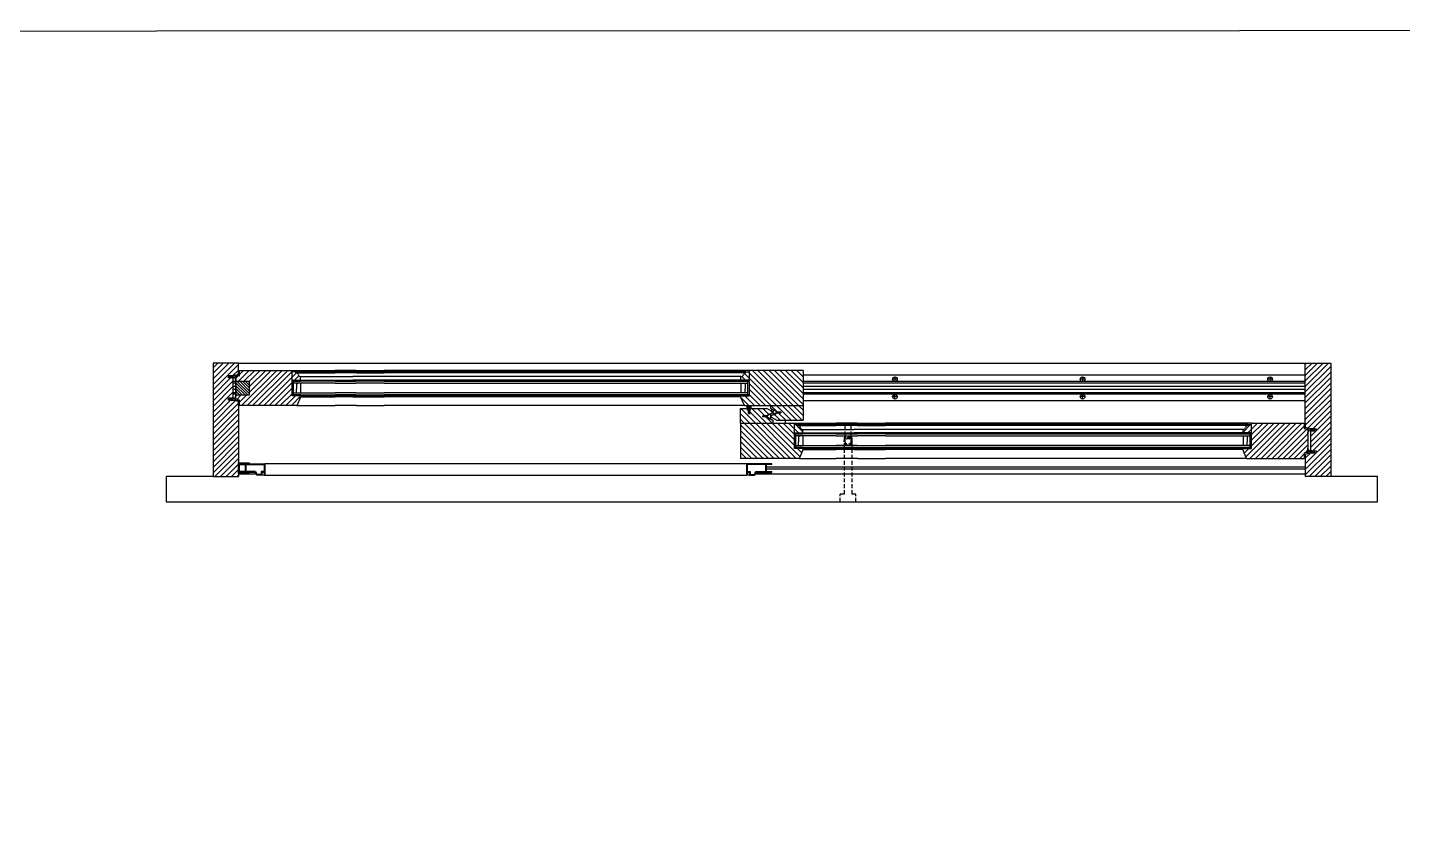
# Model space of a CAD drawing. Header units: inches. Extents: x 1985 to 11287, y 379 to 3234.
# Drawn here: x 8076.3 to 8164.2, y 1661.2 to 1711.7 of the extents above; entities that cross this region are included whole.
import ezdxf

# ---------------------------------------------------------------- set-up
doc = ezdxf.new("R2010")
doc.units = ezdxf.units.IN
doc.header["$MEASUREMENT"] = 0
doc.linetypes.add('HIDDEN', pattern=[0.375, 0.25, -0.125])
for name, color, linetype in [('glass 99', 6, 'CONTINUOUS'), ('glazing tape 99', 7, 'CONTINUOUS'), ('hardware 99', 94, 'CONTINUOUS'), ('hatch 99', 1, 'CONTINUOUS'), ('screen 99', 4, 'CONTINUOUS'), ('separation 99', 3, 'CONTINUOUS'), ('weatherstripping 99', 5, 'CONTINUOUS'), ('wood detail 99', 7, 'CONTINUOUS')]:
    doc.layers.add(name, color=color, linetype=linetype)
pattern_1 = [(45, (8362.8806, 803.94452), (-0.176776695, 0.176776695), [])]

msp = doc.modelspace()

# ---------------------------------------------------------------- hatches: boundary and pattern name
at = {"layer": 'glazing tape 99'}
h = msp.add_hatch(color=7, dxfattribs=at)
h.paths.add_polyline_path([(8093.74252, 1689.130416), (8093.24252, 1689.130416), (8093.24252, 1689.067916), (8093.74252, 1689.067916)])
h.paths.add_polyline_path([(8093.76602, 1688.192916), (8093.26602, 1688.192916), (8093.26602, 1688.130416), (8093.76602, 1688.130416)])
h = msp.add_hatch(color=7, dxfattribs=at)
h.paths.add_polyline_path([(8122.414519, 1689.130416), (8121.914519, 1689.130416), (8121.914519, 1689.067916), (8122.414519, 1689.067916)])
h.paths.add_polyline_path([(8122.391019, 1688.192916), (8121.891019, 1688.192916), (8121.891019, 1688.130416), (8122.391019, 1688.130416)])
h = msp.add_hatch(color=7, dxfattribs=at)
h.paths.add_polyline_path([(8125.867519, 1685.755416), (8125.367519, 1685.755416), (8125.367519, 1685.692916), (8125.867519, 1685.692916)])
h.paths.add_polyline_path([(8125.891019, 1684.817916), (8125.391019, 1684.817916), (8125.391019, 1684.755416), (8125.891019, 1684.755416)])
h = msp.add_hatch(color=7, dxfattribs=at)
h.paths.add_polyline_path([(8154.539517, 1685.755416), (8154.039517, 1685.755416), (8154.039517, 1685.692916), (8154.539517, 1685.692916)])
h.paths.add_polyline_path([(8154.516017, 1684.817916), (8154.016017, 1684.817916), (8154.016017, 1684.755416), (8154.516017, 1684.755416)])
at = {"layer": 'hardware 99'}
h = msp.add_hatch(dxfattribs=at)
h.set_pattern_fill('ANSI31', color=256, style=0)
h.set_pattern_definition([(135, (7770.5301, 393.35135), (0.088388348, 0.088388348), [])])
h.paths.add_polyline_path([(8089.60652, 1689.067916), (8089.60652, 1688.192916), (8090.48152, 1688.192916), (8090.48152, 1689.067916)])
at = {"layer": 'hatch 99'}
h = msp.add_hatch(dxfattribs=at)
h.set_pattern_fill('ANSI31', color=256, scale=2, style=0)
h.set_pattern_definition(pattern_1)
h.paths.add_polyline_path([(8093.74252, 1689.356916, -0.380557848), (8093.585791, 1689.484727, 0.35125577), (8093.445583, 1689.606916), (8093.43332, 1689.606916), (8093.43332, 1689.669416), (8093.203506, 1689.669416), (8093.203506, 1689.130416), (8093.74252, 1689.130416)], flags=17)
h.paths.add_polyline_path([(8093.203506, 1689.755416), (8089.82852, 1689.755416), (8089.82852, 1689.411668), (8089.60652, 1689.349158), (8089.60652, 1689.067916), (8090.48152, 1689.067916), (8090.48152, 1688.192916), (8089.60652, 1688.192916), (8089.60652, 1688.084397), (8089.60652, 1687.911673), (8089.82852, 1687.849163), (8089.82852, 1687.505416), (8093.524949, 1687.505416), (8093.76602, 1688.067916), (8093.76602, 1688.130416), (8093.203506, 1688.130416)])
h.paths.add_polyline_path([(8089.76602, 1690.224166), (8088.14102, 1690.224166), (8088.14102, 1682.974166), (8089.76602, 1682.974166), (8089.76602, 1687.771041), (8089.43802, 1687.861916), (8089.12552, 1687.861916), (8089.12552, 1687.986916), (8089.43802, 1687.986916), (8089.43802, 1689.273916), (8089.12552, 1689.273916), (8089.12552, 1689.398916), (8089.43802, 1689.398916), (8089.76602, 1689.489791)])
h = msp.add_hatch(dxfattribs=at)
h.set_pattern_fill('ANSI31', color=256, scale=2, style=0)
h.set_pattern_definition(pattern_1)
h.paths.add_polyline_path([(8159.641017, 1690.224166), (8158.016017, 1690.224166), (8158.016017, 1686.114791), (8158.344017, 1686.023916), (8158.703517, 1686.023916), (8158.703517, 1685.898916), (8158.344017, 1685.898916), (8158.344017, 1684.611916), (8158.703517, 1684.611916), (8158.703517, 1684.486916), (8158.344017, 1684.486916), (8158.016017, 1684.396041), (8158.016017, 1682.974166), (8159.641017, 1682.974166)])
h.paths.add_polyline_path([(8158.175517, 1685.974158), (8157.953517, 1686.036668), (8157.953517, 1686.380416), (8154.578532, 1686.380416), (8154.578532, 1684.755416), (8154.016017, 1684.755416), (8154.016017, 1684.692916), (8154.257089, 1684.130416), (8157.953517, 1684.130416), (8157.953517, 1684.474163), (8158.175517, 1684.536673)])
h.paths.add_polyline_path([(8154.578532, 1686.294416), (8154.352017, 1686.294416), (8154.352017, 1686.231916), (8154.338895, 1686.231916, 0.350781059), (8154.195767, 1686.106916, -0.375199902), (8154.039517, 1685.981916), (8154.039517, 1685.755416), (8154.578532, 1685.755416)], flags=17)
h = msp.add_hatch(dxfattribs=at)
h.set_pattern_fill('ANSI31', color=256, scale=2, style=0)
h.set_pattern_definition([(135, (7775.0301, 393.35135), (0.176776695, 0.176776695), [])])
h.paths.add_polyline_path([(8121.914519, 1689.356916, 0.375199902), (8122.070769, 1689.481916, -0.350781059), (8122.213897, 1689.606916), (8122.227019, 1689.606916), (8122.227019, 1689.669416), (8122.453533, 1689.669416), (8122.453533, 1689.130416), (8121.914519, 1689.130416)], flags=17)
h.paths.add_polyline_path([(8122.453533, 1689.755416), (8125.891019, 1689.755416), (8125.891019, 1687.505416), (8122.13209, 1687.505416), (8121.891019, 1688.067916), (8121.891019, 1688.130416), (8122.453533, 1688.130416)])
h.paths.add_polyline_path([(8123.828519, 1687.317919), (8123.828519, 1687.505416), (8125.891019, 1687.505416), (8125.891019, 1686.567916), (8124.203526, 1686.567916), (8123.828519, 1686.784426), (8123.828519, 1686.834663), (8124.192905, 1687.045041), (8124.474229, 1687.045041), (8124.474229, 1687.107541), (8124.192905, 1687.107541)])
h.paths.add_polyline_path([(8121.891019, 1687.317916), (8122.403372, 1687.317916), (8122.403372, 1687.004309), (8122.497372, 1687.004309), (8122.497372, 1687.317916), (8123.578526, 1687.317916), (8123.953519, 1687.101413), (8123.953519, 1687.051169), (8123.589138, 1686.840795), (8123.307809, 1686.840795), (8123.307809, 1686.778295), (8123.589138, 1686.778295), (8123.953519, 1686.567919), (8123.953519, 1686.380416), (8121.891019, 1686.380416)])
h.paths.add_polyline_path([(8121.891019, 1686.380416), (8125.328505, 1686.380416), (8125.328505, 1684.755416), (8125.891019, 1684.755416), (8125.891019, 1684.692916), (8125.649947, 1684.130416), (8121.891019, 1684.130416)])
h.paths.add_polyline_path([(8125.328505, 1686.294416), (8125.558319, 1686.294416), (8125.558319, 1686.231916), (8125.570582, 1686.231916, -0.35125577), (8125.71079, 1686.109727, 0.380557848), (8125.867519, 1685.981916), (8125.867519, 1685.755416), (8125.328505, 1685.755416)], flags=17)
at = {"layer": 'screen 99'}
msp.add_hatch(color=256, dxfattribs=at).paths.add_polyline_path([(8089.76602, 1683.849166), (8090.45352, 1683.849166), (8090.45352, 1683.786666), (8089.82852, 1683.786666), (8089.82852, 1683.224166), (8090.45352, 1683.224166), (8090.45352, 1683.161666), (8089.76602, 1683.161666)])
h = msp.add_hatch(color=256, dxfattribs=at)
h.paths.add_polyline_path([(8091.45052, 1683.773416), (8091.45052, 1683.051416), (8091.40702, 1683.051416), (8091.40702, 1683.237416), (8091.25702, 1683.237416), (8091.25702, 1683.051416), (8090.946907, 1683.051416), (8090.83952, 1683.237416), (8089.82852, 1683.237416), (8089.82852, 1683.280916), (8090.19852, 1683.280916), (8090.19852, 1683.729916), (8089.82852, 1683.729916), (8089.82852, 1683.773416)])
h.paths.add_polyline_path([(8091.40702, 1683.729916), (8090.24202, 1683.729916), (8090.24202, 1683.280916), (8090.864635, 1683.280916), (8090.972022, 1683.094916), (8091.21352, 1683.094916), (8091.21352, 1683.280916), (8091.40702, 1683.280916)], flags=16)
h = msp.add_hatch(color=256, dxfattribs=at)
h.paths.add_polyline_path([(8123.89102, 1683.773416), (8123.89102, 1683.729916), (8123.52102, 1683.729916), (8123.52102, 1683.280916), (8123.89102, 1683.280916), (8123.89102, 1683.237416), (8122.88002, 1683.237416), (8122.772633, 1683.051416), (8122.46252, 1683.051416), (8122.46252, 1683.237416), (8122.31252, 1683.237416), (8122.31252, 1683.051416), (8122.26902, 1683.051416), (8122.26902, 1683.773416)])
h.paths.add_polyline_path([(8123.47752, 1683.280916), (8123.47752, 1683.729916), (8122.31252, 1683.729916), (8122.31252, 1683.280916), (8122.50602, 1683.280916), (8122.50602, 1683.094916), (8122.747518, 1683.094916), (8122.854905, 1683.280916)], flags=16)
at = {"layer": 'weatherstripping 99'}
h = msp.add_hatch(dxfattribs=at)
h.set_pattern_fill('ANSI36', color=256, scale=0.125, angle=315, style=0)
h.set_pattern_definition([(90, (6532.33792, 1875.140218), (0.015625, 0.02734375), [0.0390625, -0.0078125, 0, -0.0078125])])
h.paths.add_polyline_path([(8122.559872, 1687.502249), (8122.559872, 1687.347809), (8122.309872, 1687.347809), (8122.309872, 1687.515351)])
msp.add_hatch(color=256, dxfattribs=at).paths.add_polyline_path([(8122.559872, 1687.347809), (8122.559872, 1687.316836), (8122.464351, 1687.316817), (8122.434623, 1687.283227), (8122.434623, 1687.223433), (8122.496872, 1687.26697), (8122.496872, 1687.238673), (8122.434623, 1687.195136), (8122.434623, 1687.116248), (8122.496872, 1687.159784), (8122.496872, 1687.131487), (8122.418123, 1687.064963), (8122.403371, 1687.064963), (8122.403371, 1687.316805), (8122.309872, 1687.316787), (8122.309872, 1687.347809)])

# ---------------------------------------------------------------- linework, layer by layer
at = {"layer": 'glass 99', "color": 6}
for p, q in [((8095.948795, 1689.067916), (8093.24252, 1689.067916)), ((8093.297206, 1688.192916), (8093.297206, 1689.067916)), ((8095.948795, 1688.942916), (8093.297206, 1688.942916)), ((8093.47814, 1688.912924), (8093.585923, 1688.942916)), ((8093.47814, 1688.912924), (8093.47814, 1688.567916)), ((8093.74252, 1688.942916), (8093.74252, 1688.317916)), ((8095.948795, 1689.067916), (8097.280888, 1689.067916)), ((8095.948795, 1688.942916), (8097.280888, 1688.942916)), ((8099.095124, 1689.067916), (8097.280888, 1689.067916)), ((8099.095124, 1688.942916), (8097.280888, 1688.942916)), ((8099.095124, 1689.067916), (8122.414519, 1689.067916)), ((8099.095124, 1688.942916), (8122.359833, 1688.942916)), ((8121.912145, 1688.942916), (8121.912145, 1688.317916)), ((8122.176525, 1688.912924), (8122.068742, 1688.942916)), ((8122.176525, 1688.912924), (8122.176525, 1688.567916)), ((8122.359833, 1688.192916), (8122.359833, 1689.067916)), ((8093.26602, 1688.192916), (8095.948795, 1688.192916)), ((8093.297206, 1688.317916), (8095.948795, 1688.317916)), ((8093.47814, 1688.347907), (8093.47814, 1688.567916)), ((8093.47814, 1688.347907), (8093.585923, 1688.317916)), ((8097.280888, 1688.317916), (8095.948795, 1688.317916)), ((8097.280888, 1688.192916), (8095.948795, 1688.192916)), ((8097.280888, 1688.317916), (8099.095124, 1688.317916)), ((8097.280888, 1688.192916), (8099.095124, 1688.192916)), ((8122.359833, 1688.317916), (8099.095124, 1688.317916)), ((8122.391019, 1688.192916), (8099.095124, 1688.192916)), ((8122.176525, 1688.347907), (8122.068742, 1688.317916)), ((8122.176525, 1688.347907), (8122.176525, 1688.567916)), ((8128.011293, 1685.692916), (8125.367519, 1685.692916)), ((8125.422205, 1684.817916), (8125.422205, 1685.692916)), ((8128.011293, 1685.567916), (8125.422205, 1685.567916)), ((8125.603139, 1685.537924), (8125.710921, 1685.567916)), ((8125.603139, 1685.537924), (8125.603139, 1685.192916)), ((8125.867519, 1685.567916), (8125.867519, 1684.942916)), ((8128.011293, 1685.692916), (8129.343387, 1685.692916)), ((8128.011293, 1685.567916), (8129.343387, 1685.567916)), ((8131.157623, 1685.692916), (8129.343387, 1685.692916)), ((8131.157623, 1685.567916), (8129.343387, 1685.567916)), ((8131.157623, 1685.692916), (8154.539517, 1685.692916)), ((8131.157623, 1685.567916), (8154.484832, 1685.567916)), ((8154.037143, 1685.567916), (8154.037143, 1684.942916)), ((8154.301523, 1685.537924), (8154.193741, 1685.567916)), ((8154.301523, 1685.537924), (8154.301523, 1685.192916)), ((8154.484832, 1684.817916), (8154.484832, 1685.692916)), ((8125.391019, 1684.817916), (8128.011293, 1684.817916)), ((8125.422205, 1684.942916), (8128.011293, 1684.942916)), ((8125.603139, 1684.972907), (8125.603139, 1685.192916)), ((8125.603139, 1684.972907), (8125.710921, 1684.942916)), ((8129.343387, 1684.942916), (8128.011293, 1684.942916)), ((8129.343387, 1684.817916), (8128.011293, 1684.817916)), ((8129.343387, 1684.942916), (8131.157623, 1684.942916)), ((8129.343387, 1684.817916), (8131.157623, 1684.817916)), ((8154.484832, 1684.942916), (8131.157623, 1684.942916)), ((8154.516017, 1684.817916), (8131.157623, 1684.817916)), ((8154.301523, 1684.972907), (8154.193741, 1684.942916)), ((8154.301523, 1684.972907), (8154.301523, 1685.192916))]:
    msp.add_line(p, q, dxfattribs=at)
at = {"layer": 'glazing tape 99', "color": 7}
for p, q in [((8093.24252, 1689.130416), (8093.24252, 1689.067916)), ((8093.74252, 1689.130416), (8093.74252, 1689.067916)), ((8121.914519, 1689.130416), (8121.914519, 1689.067916)), ((8122.414519, 1689.130416), (8122.414519, 1689.067916)), ((8125.367519, 1685.755416), (8125.367519, 1685.692916)), ((8125.867519, 1685.755416), (8125.867519, 1685.692916)), ((8154.039517, 1685.755416), (8154.039517, 1685.692916)), ((8154.539517, 1685.755416), (8154.539517, 1685.692916))]:
    msp.add_line(p, q, dxfattribs=at)
at = {"layer": 'glazing tape 99'}
for p, q in [((8093.24252, 1689.067916), (8093.74252, 1689.067916)), ((8121.914519, 1689.067916), (8122.414519, 1689.067916)), ((8093.26602, 1688.192916), (8093.26602, 1688.130416)), ((8093.76602, 1688.192916), (8093.26602, 1688.192916)), ((8093.76602, 1688.192916), (8093.76602, 1688.130416)), ((8121.891019, 1688.192916), (8121.891019, 1688.130416)), ((8121.891019, 1688.192916), (8122.391019, 1688.192916)), ((8122.391019, 1688.192916), (8122.391019, 1688.130416)), ((8125.367519, 1685.692916), (8125.867519, 1685.692916)), ((8154.039517, 1685.692916), (8154.539517, 1685.692916)), ((8125.391019, 1684.817916), (8125.391019, 1684.755416)), ((8125.891019, 1684.817916), (8125.391019, 1684.817916)), ((8125.891019, 1684.817916), (8125.891019, 1684.755416)), ((8154.016017, 1684.817916), (8154.016017, 1684.755416)), ((8154.016017, 1684.817916), (8154.516017, 1684.817916)), ((8154.516017, 1684.817916), (8154.516017, 1684.755416))]:
    msp.add_line(p, q, dxfattribs=at)
at = {"layer": 'hardware 99'}
for p, q in [((8089.60652, 1689.035416), (8089.43802, 1689.035416)), ((8089.60652, 1688.945416), (8089.43802, 1688.945416)), ((8089.60652, 1689.067916), (8089.60652, 1688.192916)), ((8089.82852, 1689.455416), (8089.641949, 1689.455416)), ((8158.016017, 1689.455416), (8125.891019, 1689.455416)), ((8158.016017, 1689.035416), (8125.891019, 1689.035416)), ((8158.016017, 1688.945416), (8125.891019, 1688.945416)), ((8131.916017, 1689.185416), (8131.616017, 1689.185416)), ((8131.766017, 1689.335416), (8131.766017, 1689.035416)), ((8143.916017, 1689.185416), (8143.616017, 1689.185416)), ((8143.766017, 1689.335416), (8143.766017, 1689.035416)), ((8155.916017, 1689.185416), (8155.616017, 1689.185416)), ((8155.766017, 1689.335416), (8155.766017, 1689.035416)), ((8089.60652, 1688.730416), (8089.43802, 1688.730416)), ((8089.60652, 1688.530416), (8089.43802, 1688.530416)), ((8089.60652, 1688.315416), (8089.43802, 1688.315416)), ((8089.60652, 1688.225416), (8089.43802, 1688.225416)), ((8158.016017, 1688.730416), (8125.891019, 1688.730416)), ((8158.016017, 1688.530416), (8125.891019, 1688.530416)), ((8158.016017, 1688.315416), (8125.891019, 1688.315416)), ((8158.016017, 1688.225416), (8125.891019, 1688.225416)), ((8131.916017, 1688.075416), (8131.616017, 1688.075416)), ((8131.766017, 1687.925416), (8131.766017, 1688.225416)), ((8143.916017, 1688.075416), (8143.616017, 1688.075416)), ((8143.766017, 1687.925416), (8143.766017, 1688.225416)), ((8155.916017, 1688.075416), (8155.616017, 1688.075416)), ((8155.766017, 1687.925416), (8155.766017, 1688.225416)), ((8089.82852, 1687.805416), (8089.641949, 1687.805416)), ((8158.016017, 1687.805416), (8125.891019, 1687.805416))]:
    msp.add_line(p, q, dxfattribs=at)
for centre in [(8131.766017, 1689.185416), (8143.766017, 1689.185416), (8155.766017, 1689.185416), (8131.766017, 1688.075416), (8143.766017, 1688.075416), (8155.766017, 1688.075416)]:
    msp.add_circle(centre, 0.15, dxfattribs=at)
at = {"layer": 'screen 99'}
for p, q in [((8089.76602, 1683.161666), (8089.76602, 1683.849166)), ((8089.76602, 1683.849166), (8090.45352, 1683.849166)), ((8089.82852, 1683.224166), (8089.82852, 1683.786666)), ((8089.82852, 1683.786666), (8090.45352, 1683.786666)), ((8089.82852, 1683.773416), (8091.45052, 1683.773416)), ((8089.82852, 1683.729916), (8089.82852, 1683.773416)), ((8089.82852, 1683.729916), (8090.19852, 1683.729916)), ((8090.19852, 1683.729916), (8090.19852, 1683.280916)), ((8090.24202, 1683.729916), (8091.40702, 1683.729916)), ((8090.24202, 1683.729916), (8090.24202, 1683.280916)), ((8090.45352, 1683.849166), (8090.45352, 1683.786666)), ((8091.40702, 1683.729916), (8091.40702, 1683.280916)), ((8091.45052, 1683.773416), (8091.45052, 1683.051416)), ((8122.26902, 1683.773416), (8091.45052, 1683.773416)), ((8123.89102, 1683.773416), (8122.26902, 1683.773416)), ((8122.26902, 1683.773416), (8122.26902, 1683.051416)), ((8123.47752, 1683.729916), (8122.31252, 1683.729916)), ((8122.31252, 1683.729916), (8122.31252, 1683.280916)), ((8123.47752, 1683.729916), (8123.47752, 1683.280916)), ((8123.89102, 1683.729916), (8123.52102, 1683.729916)), ((8123.52102, 1683.729916), (8123.52102, 1683.280916)), ((8123.89102, 1683.729916), (8123.89102, 1683.773416)), ((8089.76602, 1683.161666), (8090.45352, 1683.161666)), ((8090.901297, 1683.130416), (8089.76602, 1683.130416)), ((8090.19852, 1683.280916), (8089.82852, 1683.280916)), ((8089.82852, 1683.237416), (8089.82852, 1683.280916)), ((8090.83952, 1683.237416), (8089.82852, 1683.237416)), ((8089.82852, 1683.224166), (8090.45352, 1683.224166)), ((8090.864635, 1683.280916), (8090.24202, 1683.280916)), ((8090.45352, 1683.161666), (8090.45352, 1683.224166)), ((8090.83952, 1683.237416), (8090.946907, 1683.051416)), ((8090.864635, 1683.280916), (8090.972022, 1683.094916)), ((8091.25702, 1683.051416), (8090.946907, 1683.051416)), ((8091.21352, 1683.094916), (8090.972022, 1683.094916)), ((8091.21352, 1683.280916), (8091.21352, 1683.094916)), ((8091.40702, 1683.280916), (8091.21352, 1683.280916)), ((8091.25702, 1683.237416), (8091.25702, 1683.051416)), ((8091.40702, 1683.237416), (8091.25702, 1683.237416)), ((8091.40702, 1683.051416), (8091.25702, 1683.051416)), ((8091.40702, 1683.237416), (8091.40702, 1683.051416)), ((8091.40702, 1683.051416), (8091.45052, 1683.051416)), ((8091.45052, 1683.051416), (8122.26902, 1683.051416)), ((8122.31252, 1683.051416), (8122.26902, 1683.051416)), ((8122.31252, 1683.280916), (8122.50602, 1683.280916)), ((8122.31252, 1683.237416), (8122.31252, 1683.051416)), ((8122.31252, 1683.237416), (8122.46252, 1683.237416)), ((8122.46252, 1683.051416), (8122.31252, 1683.051416)), ((8122.46252, 1683.237416), (8122.46252, 1683.051416)), ((8122.46252, 1683.051416), (8122.772633, 1683.051416)), ((8122.50602, 1683.280916), (8122.50602, 1683.094916)), ((8122.50602, 1683.094916), (8122.747518, 1683.094916)), ((8122.854905, 1683.280916), (8122.747518, 1683.094916)), ((8122.88002, 1683.237416), (8122.772633, 1683.051416)), ((8158.016017, 1683.130416), (8122.818244, 1683.130416)), ((8122.854905, 1683.280916), (8123.47752, 1683.280916)), ((8122.88002, 1683.237416), (8123.89102, 1683.237416)), ((8158.016017, 1683.567916), (8123.52102, 1683.567916)), ((8158.016017, 1683.442916), (8123.52102, 1683.442916)), ((8123.52102, 1683.280916), (8123.89102, 1683.280916)), ((8123.89102, 1683.237416), (8123.89102, 1683.280916))]:
    msp.add_line(p, q, dxfattribs=at)
at = {"layer": 'separation 99', "color": 3}
msp.add_lwpolyline([(7876.573778, 1711.403795), (8777.601674, 1711.674663), (8777.601674, 1473.992733), (7876.573778, 1473.721864)], close=True, dxfattribs=at)
at = {"layer": 'weatherstripping 99'}
for p, q in [((8089.167867, 1689.398916), (8089.457096, 1689.398916)), ((8089.167867, 1689.398916), (8089.167867, 1689.335916)), ((8089.167867, 1689.335916), (8089.226136, 1689.277647)), ((8089.210293, 1689.335916), (8089.295027, 1689.335916)), ((8089.210293, 1689.335916), (8089.268562, 1689.277647)), ((8089.226136, 1689.277647), (8089.268562, 1689.277647)), ((8089.295027, 1689.335916), (8089.353296, 1689.277647)), ((8089.337454, 1689.335916), (8089.437867, 1689.335916)), ((8089.337454, 1689.335916), (8089.395723, 1689.277647)), ((8089.353296, 1689.277647), (8089.395723, 1689.277647)), ((8089.437867, 1689.335916), (8089.437867, 1689.297647)), ((8089.457096, 1689.398916), (8089.647964, 1689.457082)), ((8089.457867, 1689.277647), (8089.477867, 1689.277647)), ((8089.497867, 1689.335916), (8089.497867, 1689.297647)), ((8089.647964, 1689.457082), (8089.558519, 1689.398916)), ((8089.600751, 1689.098916), (8089.573611, 1689.202426)), ((8089.600751, 1689.346791), (8089.600751, 1689.098916)), ((8089.600849, 1688.161916), (8089.573709, 1688.058405)), ((8089.600849, 1687.91404), (8089.600849, 1688.161916)), ((8089.167964, 1687.924916), (8089.226233, 1687.983185)), ((8089.167964, 1687.861916), (8089.167964, 1687.924916)), ((8089.167964, 1687.861916), (8089.457194, 1687.861916)), ((8089.21039, 1687.924916), (8089.268659, 1687.983185)), ((8089.21039, 1687.924916), (8089.295125, 1687.924916)), ((8089.226233, 1687.983185), (8089.268659, 1687.983185)), ((8089.295125, 1687.924916), (8089.353394, 1687.983185)), ((8089.337551, 1687.924916), (8089.39582, 1687.983185)), ((8089.337551, 1687.924916), (8089.437964, 1687.924916)), ((8089.353394, 1687.983185), (8089.39582, 1687.983185)), ((8089.437964, 1687.924916), (8089.437964, 1687.963185)), ((8089.457194, 1687.861916), (8089.648055, 1687.803724)), ((8089.457964, 1687.983185), (8089.477964, 1687.983185)), ((8089.497964, 1687.924916), (8089.497964, 1687.963185)), ((8089.648055, 1687.803724), (8089.558617, 1687.861916)), ((8122.309872, 1687.316787), (8122.309872, 1687.515351)), ((8122.309872, 1687.515351), (8122.559872, 1687.515351)), ((8122.309872, 1687.347809), (8122.559872, 1687.347809)), ((8122.403371, 1687.316805), (8122.309872, 1687.316787)), ((8122.403371, 1687.316805), (8122.403371, 1687.064963)), ((8122.464351, 1687.316817), (8122.434623, 1687.283227)), ((8122.434623, 1687.283227), (8122.434623, 1687.223433)), ((8122.434623, 1687.223433), (8122.496872, 1687.26697)), ((8122.434623, 1687.195136), (8122.496872, 1687.238673)), ((8122.434623, 1687.195136), (8122.434623, 1687.116248)), ((8122.434623, 1687.116248), (8122.496872, 1687.159784)), ((8122.559872, 1687.316836), (8122.464351, 1687.316817)), ((8122.496872, 1687.238673), (8122.496872, 1687.26697)), ((8122.496872, 1687.131487), (8122.496872, 1687.159784)), ((8122.559872, 1687.316836), (8122.559872, 1687.515351)), ((8122.403371, 1687.064963), (8122.418123, 1687.064963)), ((8122.418123, 1687.064963), (8122.403372, 1687.064963)), ((8122.418123, 1687.064963), (8122.496872, 1687.131487)), ((8123.307809, 1686.809545), (8123.589059, 1686.809545)), ((8124.474229, 1687.076291), (8124.192979, 1687.076291)), ((8158.324844, 1686.023916), (8158.133983, 1686.082107)), ((8158.133983, 1686.082107), (8158.223421, 1686.023916)), ((8158.181189, 1685.971791), (8158.181189, 1685.723916)), ((8158.181189, 1685.723916), (8158.208329, 1685.827426)), ((8158.284074, 1685.960916), (8158.284074, 1685.922647)), ((8158.324074, 1685.902647), (8158.304074, 1685.902647)), ((8158.614074, 1686.023916), (8158.324844, 1686.023916)), ((8158.444487, 1685.960916), (8158.344074, 1685.960916)), ((8158.344074, 1685.960916), (8158.344074, 1685.922647)), ((8158.444487, 1685.960916), (8158.386218, 1685.902647)), ((8158.428644, 1685.902647), (8158.386218, 1685.902647)), ((8158.486913, 1685.960916), (8158.428644, 1685.902647)), ((8158.571647, 1685.960916), (8158.486913, 1685.960916)), ((8158.571647, 1685.960916), (8158.513378, 1685.902647)), ((8158.555805, 1685.902647), (8158.513378, 1685.902647)), ((8158.614074, 1685.960916), (8158.555805, 1685.902647)), ((8158.614074, 1686.023916), (8158.614074, 1685.960916)), ((8158.181286, 1684.53904), (8158.181286, 1684.786916)), ((8158.181286, 1684.786916), (8158.208426, 1684.683405)), ((8158.284171, 1684.549916), (8158.284171, 1684.588185)), ((8158.324171, 1684.608185), (8158.304171, 1684.608185)), ((8158.344171, 1684.549916), (8158.344171, 1684.588185)), ((8158.444584, 1684.549916), (8158.344171, 1684.549916)), ((8158.444584, 1684.549916), (8158.386315, 1684.608185)), ((8158.428741, 1684.608185), (8158.386315, 1684.608185)), ((8158.48701, 1684.549916), (8158.428741, 1684.608185)), ((8158.571745, 1684.549916), (8158.48701, 1684.549916)), ((8158.571745, 1684.549916), (8158.513476, 1684.608185)), ((8158.555902, 1684.608185), (8158.513476, 1684.608185)), ((8158.614171, 1684.549916), (8158.555902, 1684.608185)), ((8158.614171, 1684.486916), (8158.614171, 1684.549916)), ((8158.324941, 1684.486916), (8158.134073, 1684.428749)), ((8158.134073, 1684.428749), (8158.223518, 1684.486916)), ((8158.614171, 1684.486916), (8158.324941, 1684.486916))]:
    msp.add_line(p, q, dxfattribs=at)
for centre, radius, start, end in [((8089.457867, 1689.297647), 0.02, 180, 270), ((8089.477867, 1689.297647), 0.02, 270, 0), ((8089.374603, 1689.177739), 0.200534, 7.07143713, 52.07143713), ((8089.543202, 1689.343335), 0.057652, 3.43645262, 74.59278822), ((8089.3747, 1688.083092), 0.200534, 307.92856287, 352.92856287), ((8089.457964, 1687.963185), 0.02, 90, 180), ((8089.477964, 1687.963185), 0.02, 0, 90), ((8089.5433, 1687.917496), 0.057652, 285.40721178, 356.56354738), ((8124.206116, 1687.076291), 0.25, 150.08871422, 209.91128578), ((8124.043592, 1687.16979), 0.0625, 85.80195244, 150.08871422), ((8124.036729, 1687.076291), 0.15625, 274.19804756, 85.80195244), ((8123.745309, 1686.809545), 0.15625, 94.19804756, 265.80195244), ((8123.738446, 1686.903043), 0.0625, 29.91128578, 94.19804756), ((8123.738446, 1686.716046), 0.0625, 265.80195244, 330.08871422), ((8123.575921, 1686.809545), 0.25, 330.08871422, 29.91128578), ((8124.043592, 1686.982793), 0.0625, 209.91128578, 274.19804756), ((8158.238738, 1685.968335), 0.057652, 105.40721178, 176.56354738), ((8158.407338, 1685.802739), 0.200534, 127.92856287, 172.92856287), ((8158.304074, 1685.922647), 0.02, 180, 270), ((8158.324074, 1685.922647), 0.02, 270, 360), ((8158.238835, 1684.542496), 0.057652, 183.43645262, 254.59278822), ((8158.407435, 1684.708092), 0.200534, 187.07143713, 232.07143713), ((8158.304171, 1684.588185), 0.02, 90, 180), ((8158.324171, 1684.588185), 0.02, 0, 90)]:
    msp.add_arc(centre, radius, start, end, dxfattribs=at)
at = {"layer": 'wood detail 99', "color": 0}
for p, q in [((8089.76602, 1690.224166), (8088.14102, 1690.224166)), ((8089.088111, 1690.224166), (8088.14102, 1690.224166)), ((8088.14102, 1690.224166), (8088.14102, 1682.974166)), ((8158.016017, 1686.114791), (8158.016017, 1690.224166)), ((8158.016017, 1690.224166), (8159.641017, 1690.224166)), ((8159.641017, 1690.224166), (8159.641017, 1682.974166)), ((8088.14102, 1689.255416), (8088.14102, 1687.942916)), ((8088.14102, 1689.255416), (8088.14102, 1687.942916)), ((8089.82852, 1689.755416), (8093.203506, 1689.755416)), ((8159.641017, 1689.755416), (8159.641017, 1687.942916)), ((8159.641017, 1689.755416), (8159.641017, 1687.942916)), ((8088.14102, 1688.817916), (8088.14102, 1687.942916)), ((8088.14102, 1688.817916), (8088.14102, 1687.942916)), ((8159.641017, 1688.817916), (8159.641017, 1687.942916)), ((8159.641017, 1688.817916), (8159.641017, 1687.942916)), ((8093.524949, 1687.505416), (8089.82852, 1687.505416)), ((8121.891019, 1687.317916), (8122.403372, 1687.317916)), ((8122.13209, 1687.505416), (8125.891019, 1687.505416)), ((8122.13209, 1687.505416), (8125.891019, 1687.505416)), ((8122.497372, 1687.317916), (8123.578526, 1687.317916)), ((8121.891019, 1686.380416), (8125.328505, 1686.380416)), ((8121.891019, 1686.380416), (8125.328505, 1686.380416)), ((8124.203526, 1686.567916), (8125.891019, 1686.567916)), ((8125.649947, 1684.130416), (8121.891019, 1684.130416)), ((8154.257089, 1684.130416), (8157.953517, 1684.130416))]:
    msp.add_line(p, q, dxfattribs=at)
at = {"layer": 'wood detail 99'}
for p, q in [((8089.76602, 1689.489791), (8089.76602, 1690.224166)), ((8089.76602, 1690.224166), (8158.016017, 1690.224166)), ((8089.12552, 1689.273916), (8089.12552, 1689.398916)), ((8089.43802, 1689.398916), (8089.12552, 1689.398916)), ((8089.43802, 1689.273916), (8089.12552, 1689.273916)), ((8089.76602, 1689.489791), (8089.43802, 1689.398916)), ((8089.43802, 1687.986916), (8089.43802, 1689.273916)), ((8089.82852, 1689.411668), (8089.60652, 1689.349158)), ((8089.60652, 1687.911673), (8089.60652, 1689.349158)), ((8089.60652, 1689.067916), (8090.48152, 1689.067916)), ((8089.82852, 1689.411668), (8089.82852, 1689.755416)), ((8090.48152, 1688.192916), (8090.48152, 1689.067916)), ((8093.203506, 1689.755416), (8095.948795, 1689.755416)), ((8093.43332, 1689.669416), (8095.948795, 1689.669416)), ((8093.43332, 1689.606916), (8095.948795, 1689.606916)), ((8093.74252, 1689.356916), (8095.948795, 1689.356916)), ((8093.74252, 1689.130416), (8095.948795, 1689.130416)), ((8097.280888, 1689.755416), (8095.948795, 1689.755416)), ((8097.307674, 1689.669416), (8095.948795, 1689.669416)), ((8097.307674, 1689.606916), (8095.948795, 1689.606916)), ((8095.948795, 1689.356916), (8097.08446, 1689.356916)), ((8095.948795, 1689.130416), (8097.08446, 1689.130416)), ((8099.095124, 1689.356916), (8097.08446, 1689.356916)), ((8099.095124, 1689.130416), (8097.08446, 1689.130416)), ((8097.280888, 1689.755416), (8099.095124, 1689.755416)), ((8097.307674, 1689.669416), (8099.095124, 1689.669416)), ((8097.307674, 1689.606916), (8099.095124, 1689.606916)), ((8122.453533, 1689.755416), (8099.095124, 1689.755416)), ((8122.227019, 1689.669416), (8099.095124, 1689.669416)), ((8122.227019, 1689.606916), (8099.095124, 1689.606916)), ((8121.914519, 1689.356916), (8099.095124, 1689.356916)), ((8121.914519, 1689.130416), (8099.095124, 1689.130416)), ((8125.891019, 1689.755416), (8122.453533, 1689.755416)), ((8125.891019, 1689.755416), (8125.891019, 1687.505416)), ((8089.60652, 1688.192916), (8090.48152, 1688.192916)), ((8089.60652, 1688.184147), (8089.60652, 1688.084397)), ((8093.76602, 1688.130416), (8093.203506, 1688.130416)), ((8095.948795, 1688.130416), (8093.76602, 1688.130416)), ((8093.76602, 1688.067916), (8093.76602, 1688.130416)), ((8095.948795, 1688.130416), (8097.08446, 1688.130416)), ((8099.095124, 1688.130416), (8097.08446, 1688.130416)), ((8099.095124, 1688.130416), (8121.891019, 1688.130416)), ((8121.891019, 1688.067916), (8121.891019, 1688.130416)), ((8121.891019, 1688.130416), (8122.453533, 1688.130416)), ((8089.12552, 1687.861916), (8089.12552, 1687.986916)), ((8089.43802, 1687.986916), (8089.12552, 1687.986916)), ((8089.43802, 1687.861916), (8089.12552, 1687.861916)), ((8089.76602, 1687.771041), (8089.43802, 1687.861916)), ((8089.82852, 1687.849163), (8089.60652, 1687.911673)), ((8089.76602, 1687.505416), (8089.76602, 1687.771041)), ((8089.76602, 1687.771041), (8089.76602, 1682.974166)), ((8089.82852, 1687.505416), (8089.82852, 1687.849163)), ((8093.524949, 1687.505416), (8095.948795, 1687.505416)), ((8097.325531, 1687.505416), (8095.948795, 1687.505416)), ((8097.325531, 1687.505416), (8099.095124, 1687.505416)), ((8122.13209, 1687.505416), (8099.095124, 1687.505416)), ((8121.891019, 1686.380416), (8121.891019, 1687.317916)), ((8122.403372, 1687.317916), (8122.403372, 1687.064963)), ((8122.403372, 1687.004309), (8122.403372, 1687.316805)), ((8122.497372, 1687.004309), (8122.497372, 1687.317916)), ((8123.953519, 1687.101413), (8123.578526, 1687.317916)), ((8123.953519, 1687.101413), (8123.578526, 1687.317916)), ((8123.828519, 1687.317919), (8123.828519, 1687.505416)), ((8123.828519, 1687.317919), (8123.828519, 1687.505416)), ((8124.247031, 1687.076291), (8123.828519, 1687.317919)), ((8124.247031, 1687.076291), (8123.828519, 1687.317919)), ((8123.89102, 1687.137497), (8123.89102, 1687.281834)), ((8125.891019, 1687.505416), (8125.891019, 1686.567916)), ((8121.891019, 1686.380416), (8121.891019, 1684.130416)), ((8123.307809, 1686.778295), (8123.307809, 1686.840795)), ((8123.953519, 1687.051169), (8123.535012, 1686.809545)), ((8123.535012, 1686.809545), (8123.953519, 1686.567919)), ((8123.953519, 1687.051169), (8123.589138, 1686.840795)), ((8123.589138, 1686.778295), (8123.953519, 1686.567919)), ((8124.247031, 1687.076291), (8123.828519, 1686.834663)), ((8124.247031, 1687.076291), (8123.828519, 1686.834663)), ((8123.828519, 1686.834663), (8123.828519, 1686.784426)), ((8123.828519, 1686.834663), (8123.828519, 1686.784426)), ((8123.828519, 1686.784426), (8124.203526, 1686.567916)), ((8123.828519, 1686.784426), (8124.203526, 1686.567916)), ((8123.953519, 1687.051169), (8123.953519, 1687.101413)), ((8123.953519, 1687.051169), (8123.953519, 1687.101413)), ((8123.953519, 1687.051172), (8123.953519, 1687.10141)), ((8123.953519, 1686.567919), (8123.953519, 1686.380416)), ((8123.953519, 1686.567919), (8123.953519, 1686.380416)), ((8124.474229, 1687.107541), (8124.474229, 1687.045041)), ((8124.76602, 1686.380416), (8124.76602, 1686.567916)), ((8125.328505, 1686.380416), (8128.011293, 1686.380416)), ((8125.558319, 1686.294416), (8128.011293, 1686.294416)), ((8129.343387, 1686.380416), (8128.011293, 1686.380416)), ((8129.370172, 1686.294416), (8128.011293, 1686.294416)), ((8129.343387, 1686.380416), (8131.157623, 1686.380416)), ((8129.370172, 1686.294416), (8131.157623, 1686.294416)), ((8154.578532, 1686.380416), (8131.157623, 1686.380416)), ((8154.352017, 1686.294416), (8131.157623, 1686.294416)), ((8154.578532, 1686.380416), (8157.953517, 1686.380416)), ((8157.953517, 1686.380416), (8157.953517, 1686.036668)), ((8158.016017, 1686.380416), (8158.016017, 1686.114791)), ((8125.558319, 1686.231916), (8128.011293, 1686.231916)), ((8125.867519, 1685.981916), (8128.011293, 1685.981916)), ((8125.867519, 1685.755416), (8128.011293, 1685.755416)), ((8129.370172, 1686.231916), (8128.011293, 1686.231916)), ((8128.011293, 1685.981916), (8129.146958, 1685.981916)), ((8128.011293, 1685.755416), (8129.146958, 1685.755416)), ((8131.157623, 1685.981916), (8129.146958, 1685.981916)), ((8131.157623, 1685.755416), (8129.146958, 1685.755416)), ((8129.370172, 1686.231916), (8131.157623, 1686.231916)), ((8154.352017, 1686.231916), (8131.157623, 1686.231916)), ((8154.039517, 1685.981916), (8131.157623, 1685.981916)), ((8154.039517, 1685.755416), (8131.157623, 1685.755416)), ((8157.953517, 1686.036668), (8158.175517, 1685.974158)), ((8158.016017, 1686.114791), (8158.344017, 1686.023916)), ((8158.175517, 1685.974158), (8158.175517, 1684.536673)), ((8158.175517, 1685.701685), (8158.175517, 1685.801434)), ((8158.344017, 1686.023916), (8158.703517, 1686.023916)), ((8158.344017, 1685.898916), (8158.344017, 1684.611916)), ((8158.344017, 1685.898916), (8158.703517, 1685.898916)), ((8158.703517, 1686.023916), (8158.703517, 1685.898916)), ((8125.891019, 1684.755416), (8125.328505, 1684.755416)), ((8128.011293, 1684.755416), (8125.891019, 1684.755416)), ((8125.891019, 1684.692916), (8125.891019, 1684.755416)), ((8128.011293, 1684.755416), (8129.146958, 1684.755416)), ((8131.157623, 1684.755416), (8129.146958, 1684.755416)), ((8131.157623, 1684.755416), (8154.016017, 1684.755416)), ((8154.016017, 1684.692916), (8154.016017, 1684.755416)), ((8154.016017, 1684.755416), (8154.578532, 1684.755416)), ((8157.953517, 1684.474163), (8158.175517, 1684.536673)), ((8158.344017, 1684.611916), (8158.703517, 1684.611916)), ((8158.703517, 1684.611916), (8158.703517, 1684.486916)), ((8125.649947, 1684.130416), (8128.011293, 1684.130416)), ((8129.38803, 1684.130416), (8128.011293, 1684.130416)), ((8129.38803, 1684.130416), (8131.157623, 1684.130416)), ((8154.257089, 1684.130416), (8131.157623, 1684.130416)), ((8157.953517, 1684.474163), (8157.953517, 1684.130416)), ((8158.016017, 1684.396041), (8158.344017, 1684.486916)), ((8158.016017, 1684.396041), (8158.016017, 1682.974166)), ((8158.344017, 1684.486916), (8158.703517, 1684.486916)), ((8088.14102, 1682.974166), (8085.14102, 1682.974166)), ((8085.14102, 1682.974166), (8085.14102, 1681.349166)), ((8088.14102, 1682.974166), (8089.76602, 1682.974166)), ((8088.14102, 1682.974166), (8088.14102, 1682.974166)), ((8159.641017, 1682.974166), (8158.016017, 1682.974166)), ((8159.641017, 1682.974166), (8159.641017, 1682.974166)), ((8162.641017, 1682.974166), (8159.641017, 1682.974166)), ((8162.641017, 1681.349166), (8162.641017, 1682.974166)), ((8085.14102, 1681.349166), (8162.641017, 1681.349166))]:
    msp.add_line(p, q, dxfattribs=at)
at = {"layer": 'wood detail 99', "color": 7}
for p, q in [((8093.203506, 1688.130416), (8093.203506, 1689.755416)), ((8093.43332, 1689.669416), (8093.203506, 1689.669416)), ((8093.203506, 1689.130416), (8093.74252, 1689.130416)), ((8093.43332, 1689.606916), (8093.43332, 1689.669416)), ((8093.74252, 1689.130416), (8093.74252, 1689.356916)), ((8121.914519, 1689.130416), (8121.914519, 1689.356916)), ((8122.453533, 1689.130416), (8121.914519, 1689.130416)), ((8122.227019, 1689.606916), (8122.227019, 1689.669416)), ((8122.227019, 1689.669416), (8122.453533, 1689.669416)), ((8122.453533, 1688.130416), (8122.453533, 1689.755416)), ((8093.524949, 1687.505416), (8093.76602, 1688.067916)), ((8093.76602, 1688.067916), (8095.948795, 1688.067916)), ((8097.08446, 1688.067916), (8095.948795, 1688.067916)), ((8097.08446, 1688.067916), (8099.095124, 1688.067916)), ((8121.891019, 1688.067916), (8099.095124, 1688.067916)), ((8122.13209, 1687.505416), (8121.891019, 1688.067916)), ((8122.403372, 1687.004309), (8122.497372, 1687.004309)), ((8123.589138, 1686.840795), (8123.307809, 1686.840795)), ((8123.589138, 1686.778295), (8123.307809, 1686.778295)), ((8124.192899, 1687.107541), (8124.474229, 1687.107541)), ((8124.192899, 1687.045041), (8124.474229, 1687.045041)), ((8125.328505, 1684.755416), (8125.328505, 1686.380416)), ((8125.558319, 1686.294416), (8125.328505, 1686.294416)), ((8125.558319, 1686.231916), (8125.558319, 1686.294416)), ((8154.352017, 1686.231916), (8154.352017, 1686.294416)), ((8154.352017, 1686.294416), (8154.578532, 1686.294416)), ((8154.578532, 1684.755416), (8154.578532, 1686.380416)), ((8125.328505, 1685.755416), (8125.867519, 1685.755416)), ((8125.867519, 1685.755416), (8125.867519, 1685.981916)), ((8154.039517, 1685.755416), (8154.039517, 1685.981916)), ((8154.578532, 1685.755416), (8154.039517, 1685.755416)), ((8125.649947, 1684.130416), (8125.891019, 1684.692916)), ((8125.891019, 1684.692916), (8128.011293, 1684.692916)), ((8129.146958, 1684.692916), (8128.011293, 1684.692916)), ((8129.146958, 1684.692916), (8131.157623, 1684.692916)), ((8154.016017, 1684.692916), (8131.157623, 1684.692916)), ((8154.257089, 1684.130416), (8154.016017, 1684.692916))]:
    msp.add_line(p, q, dxfattribs=at)
at = {"layer": 'wood detail 99', "color": 1, "linetype": 'HIDDEN'}
for p, q in [((8128.57852, 1685.224166), (8128.57852, 1686.255416)), ((8128.95352, 1685.224166), (8128.95352, 1686.255416)), ((8129.01602, 1685.474166), (8128.51602, 1685.474166)), ((8128.51602, 1685.474166), (8128.51602, 1681.849166)), ((8129.01602, 1685.474166), (8129.01602, 1681.849166)), ((8128.51602, 1681.849166), (8128.26602, 1681.849166)), ((8128.26602, 1681.349166), (8128.26602, 1681.849166)), ((8129.26602, 1681.849166), (8129.01602, 1681.849166)), ((8129.26602, 1681.349166), (8129.26602, 1681.849166))]:
    msp.add_line(p, q, dxfattribs=at)
for radius in [0.25, 0.1875]:
    msp.add_circle((8128.76602, 1685.224166), radius, dxfattribs=at)
at = {"layer": 'wood detail 99', "color": 7}
for centre, radius, start, end in [((8093.439452, 1689.458343), 0.148699, 9.12122648, 92.36322607), ((8093.735959, 1689.50887), 0.152097, 190.2080197, 272.47236379), ((8121.92108, 1689.50887), 0.152097, 267.52763621, 349.7919803), ((8122.220458, 1689.454961), 0.152097, 87.52763621, 169.79198029), ((8125.56445, 1686.083343), 0.148699, 9.12122648, 92.36322607), ((8125.860958, 1686.13387), 0.152097, 190.2080197, 272.47236379), ((8154.046078, 1686.13387), 0.152097, 267.52763621, 349.7919803), ((8154.345456, 1686.079961), 0.152097, 87.52763621, 169.79198029)]:
    msp.add_arc(centre, radius, start, end, dxfattribs=at)

doc.saveas('drawing.dxf')
